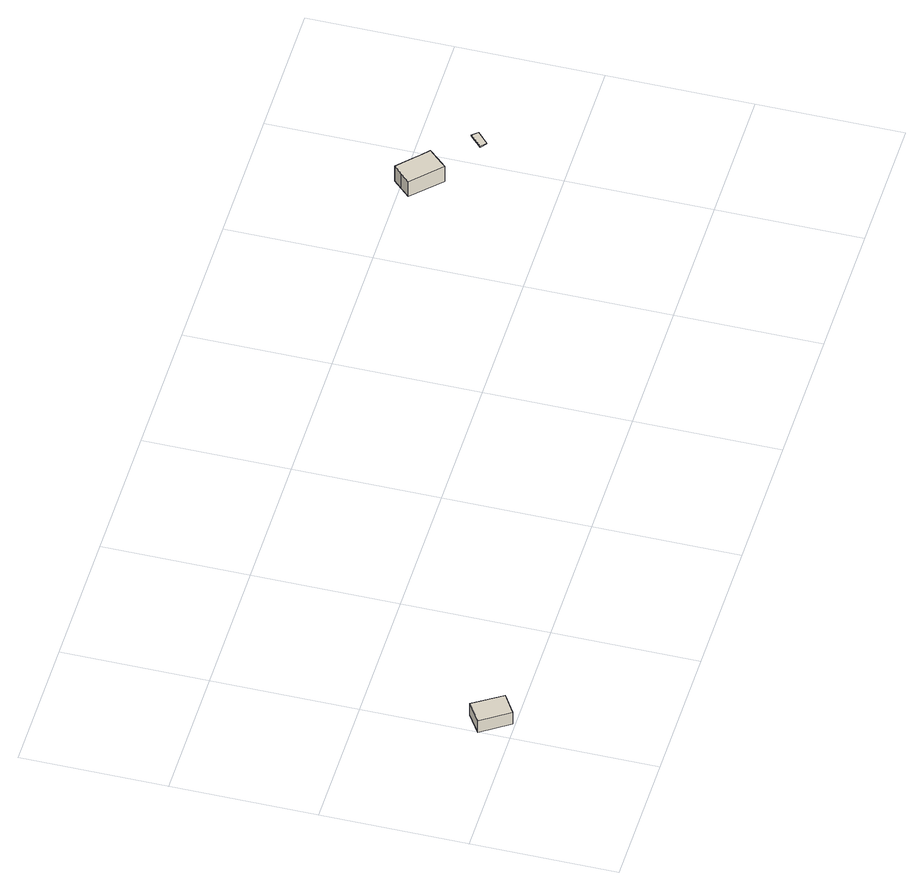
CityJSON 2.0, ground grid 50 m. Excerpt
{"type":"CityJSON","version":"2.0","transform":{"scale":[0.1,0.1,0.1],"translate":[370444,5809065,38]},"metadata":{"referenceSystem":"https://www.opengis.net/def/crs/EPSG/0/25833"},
"CityObjects":{
"building1":{"type":"Building","attributes":{"Gemeindeschluessel":"11000006","BezugspunktDach":"2200","function":"31001_3030","measuredHeight":5.68,"storeysAboveGround":1},"address":[{"country":"Germany","locality":"Berlin","thoroughfareNumber":"36 (8)","thoroughfareName":"Königstraße"}],"geometry":[{"type":"Solid","lod":"1","boundaries":[[[[0,1,2,3]],[[4,5,6,7]],[[4,7,3,2]],[[5,4,2,1]],[[6,5,1,0]],[[7,6,0,3]]]]}]},
"building2":{"type":"Building","attributes":{"name":"Jägertor Matrosenhaus","Gemeindeschluessel":"11000006","BezugspunktDach":"2200","function":"31001_3030","measuredHeight":7.16,"storeysAboveGround":1},"address":[{"country":"Germany","locality":"Berlin","thoroughfareNumber":"35D (2)","thoroughfareName":"Königstraße"}],"geometry":[{"type":"Solid","lod":"1","boundaries":[[[[8,9,10,11,12,13,14,15]],[[16,17,18,19,20,21,22,23]],[[16,23,15,14]],[[17,16,14,13]],[[18,17,13,12]],[[19,18,12,11]],[[20,19,11,10]],[[21,20,10,9]],[[22,21,9,8]],[[23,22,8,15]]]]}]},
"building3":{"type":"Building","attributes":{"Gemeindeschluessel":"11000006","BezugspunktDach":"2200","function":"51009_1610","measuredHeight":0.316,"storeysAboveGround":0},"address":[{"country":"Germany","locality":"Berlin"}],"geometry":[{"type":"Solid","lod":"1","boundaries":[[[[24,25,26,27]],[[28,29,30,31]],[[28,31,27,26]],[[29,28,26,25]],[[30,29,25,24]],[[31,30,24,27]]]]}]}
},
"vertices":[
[67,10,60],[136,53,60],[70,154,60],[1,108,60],[70,154,8],[136,53,8],[67,10,8],[1,108,8],
[2367,861,108],[2396,893,108],[2426,925,108],[2399,949,108],[2385,963,108],[2327,1017,108],[2298,987,108],[2269,956,108],[2298,987,42],[2327,1017,42],[2385,963,42],[2399,949,42],[2426,925,42],[2396,893,42],[2367,861,42],[2269,956,42],
[2562,774,50],[2603,813,50],[2585,832,50],[2542,791,50],[2585,832,46],[2603,813,46],[2562,774,46],[2542,791,46]
]}
